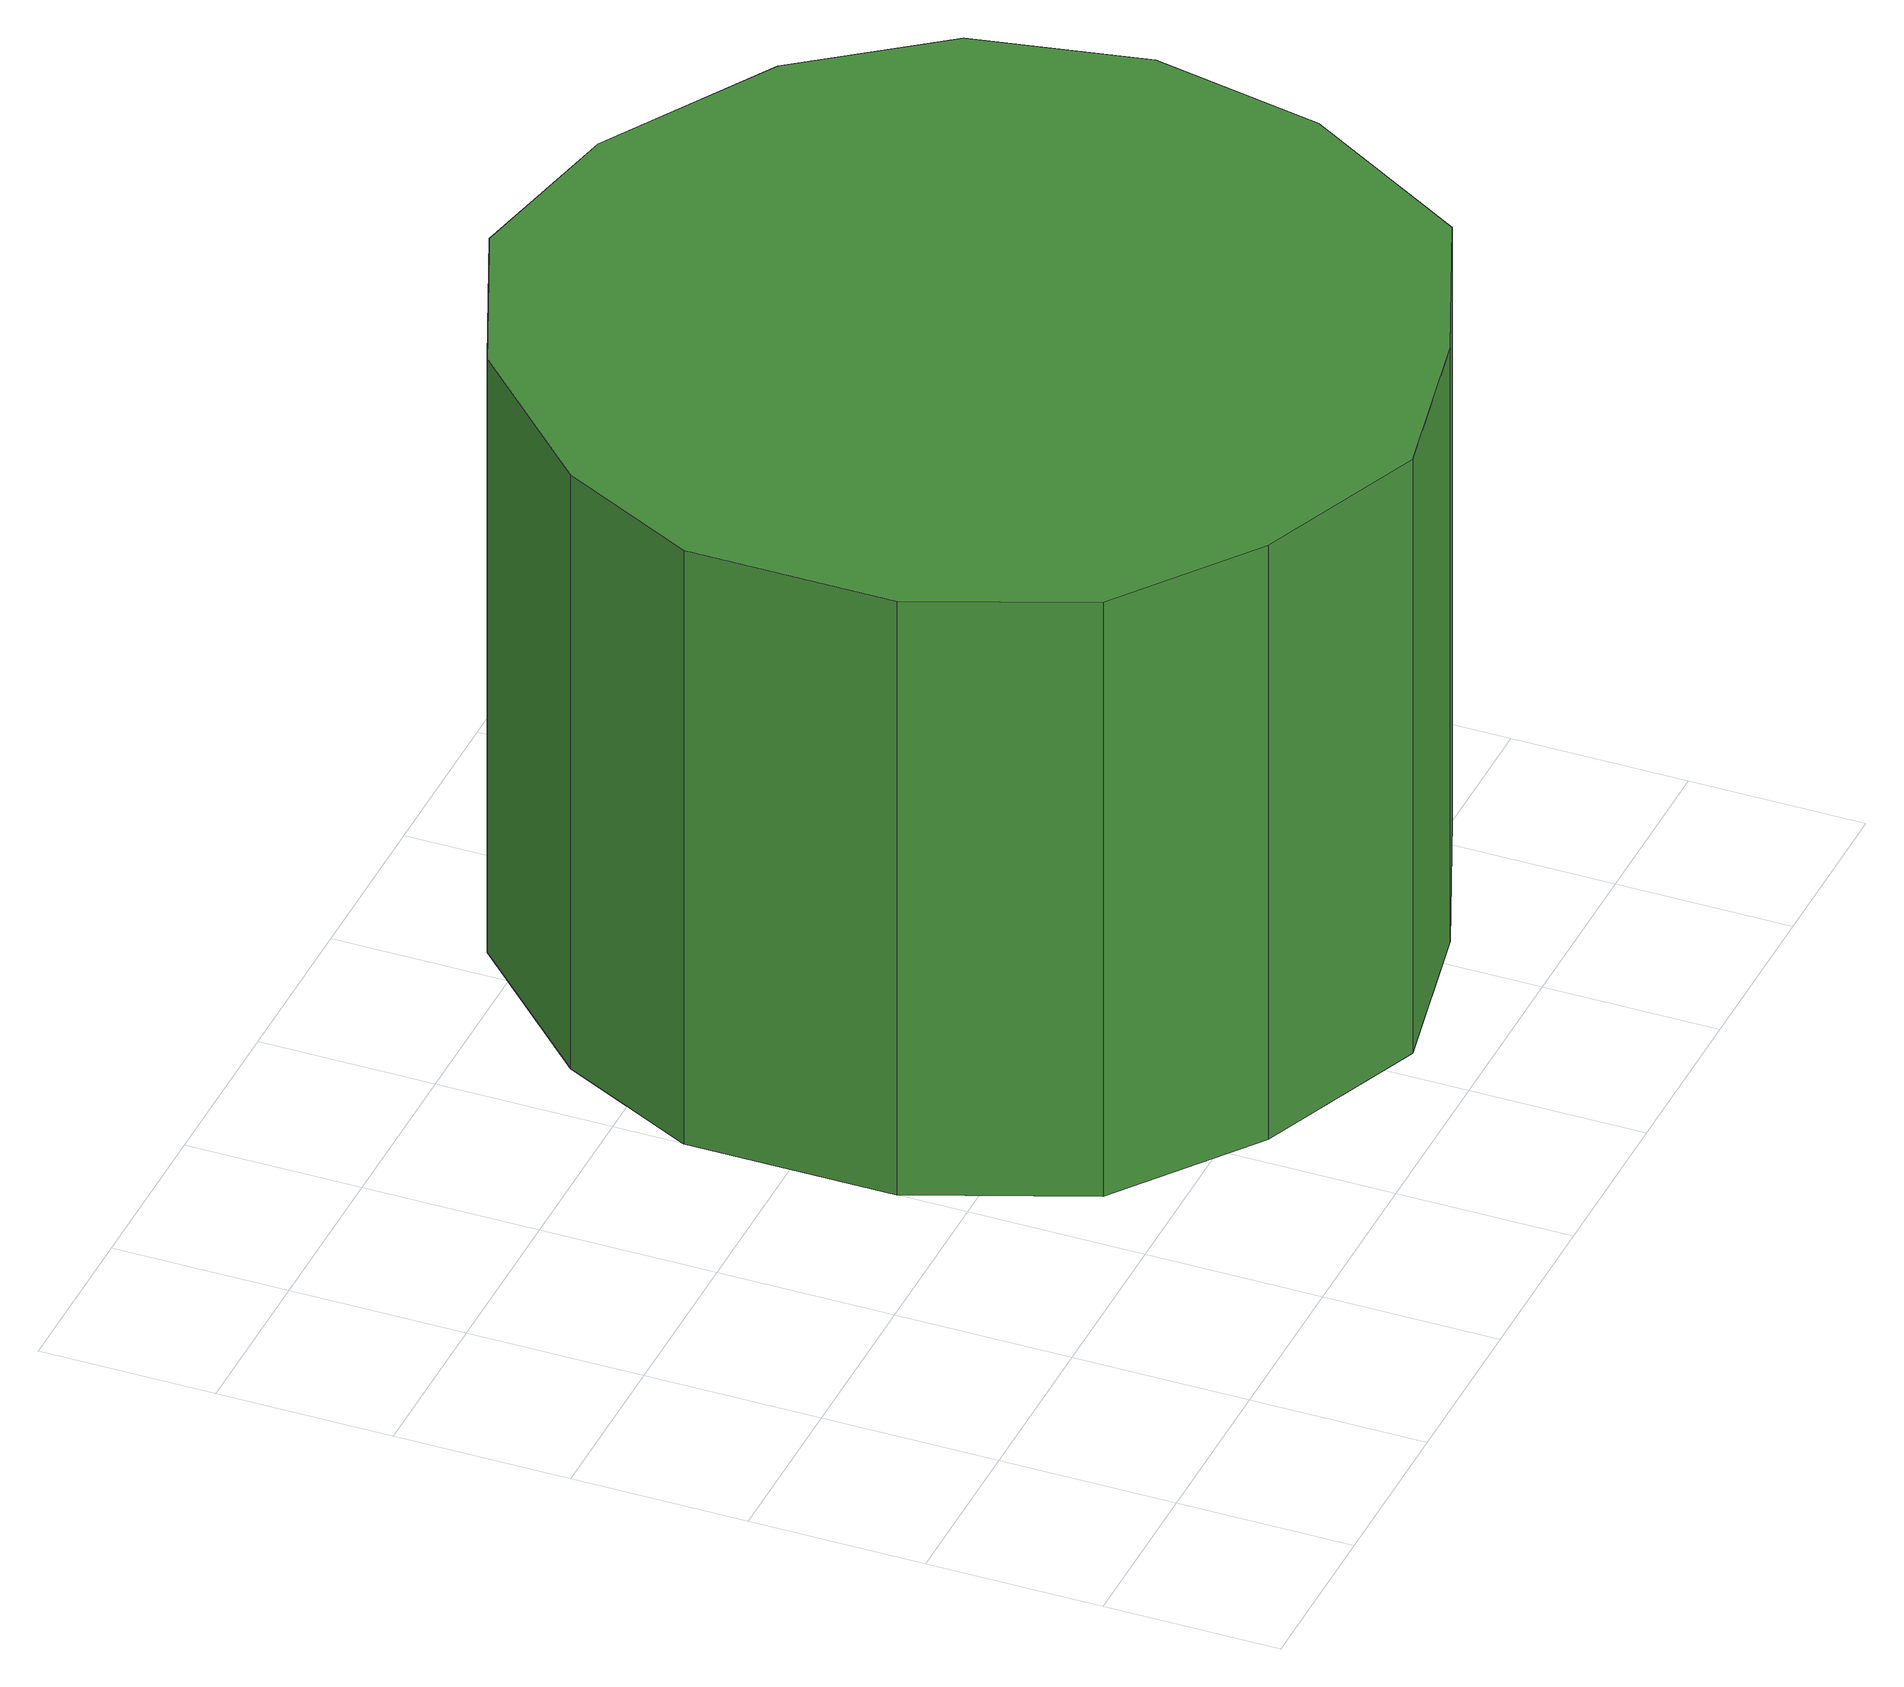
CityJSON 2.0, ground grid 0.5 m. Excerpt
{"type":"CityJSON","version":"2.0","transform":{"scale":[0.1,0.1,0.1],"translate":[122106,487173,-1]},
"CityObjects":{
"tree1":{"type":"SolitaryVegetationObject","attributes":{"function":"something"},"geometry":[{"type":"MultiSurface","lod":"1","boundaries":[[[0,1,2,3,4,5,6,7,8,9,10,11,12,13,14]],[[15,16,17,18,19,20,21,22,23,24,25,26,27,28,29]],[[0,29,28,1]],[[1,28,27,2]],[[2,27,26,3]],[[3,26,25,4]],[[4,25,24,5]],[[5,24,23,6]],[[6,23,22,7]],[[7,22,21,8]],[[8,21,20,9]],[[9,20,19,10]],[[10,19,18,11]],[[11,18,17,12]],[[12,17,16,13]],[[13,16,15,14]],[[14,15,29,0]]]}]},
"tree2":{"type":"SolitaryVegetationObject","attributes":{"function":"something"}},
"tree3":{"type":"SolitaryVegetationObject","attributes":{"function":"something"}},
"tree4":{"type":"SolitaryVegetationObject","attributes":{"function":"something"}},
"tree5":{"type":"SolitaryVegetationObject","attributes":{"function":"something"}}
},
"vertices":[
[35,15,26],[34,20,26],[31,24,26],[26,27,26],[21,28,26],[16,26,26],[12,22,26],[10,18,26],[10,12,26],[12,7,26],[16,4,26],[21,2,26],[26,3,26],[31,5,26],[34,10,26],[34,10,7],[31,5,7],[26,3,7],[21,2,7],[16,4,7],[12,7,7],[10,12,7],[10,18,7],[12,22,7],[16,26,7],[21,28,7],[26,27,7],[31,24,7],[34,20,7],[35,15,7]
]}
